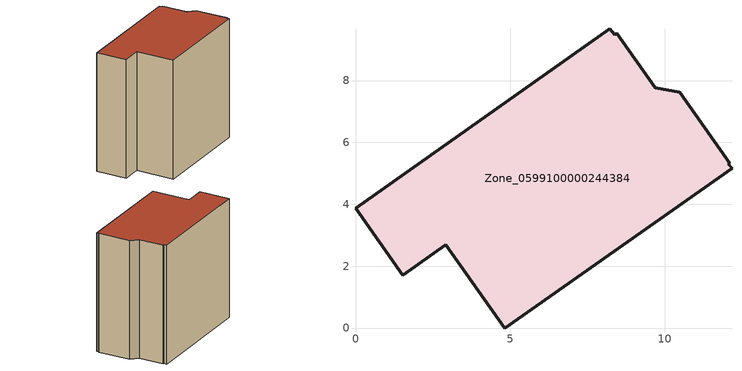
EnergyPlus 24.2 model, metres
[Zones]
Zone_0599100000244384
 floor ground (C_G): 9.69,7.77 10.47,7.62 12.09,5.33 12.05,5.29 12.17,5.16 4.83,0 2.92,2.69 1.53,1.71 0,3.88 8.22,9.67 8.39,9.48 8.45,9.52 z0.05
 wall outside (C_F): 8.22,9.67 0,3.88 1.53,1.71 2.92,2.69 4.83,0 12.17,5.16 12.05,5.29 12.09,5.33 10.47,7.62 9.69,7.77 8.45,9.52 8.39,9.48 8.22,9.67 z0.05:10.38
 roof outside (C_R): 8.39,9.48 8.22,9.67 0,3.88 1.53,1.71 2.92,2.69 4.83,0 12.17,5.16 12.05,5.29 12.09,5.33 10.47,7.62 9.69,7.77 8.45,9.52 z10.38
[BUILDING]
Pand.0599100000244384: North Axis=0; Terrain=City; Loads Convergence Tolerance Value=0.04; Temperature Convergence Tolerance Value=0.4; Solar Distribution=FullExterior; Maximum Number of Warmup Days=25; Minimum Number of Warmup Days=1
[Site:Location]
Rotterdam.The.Hague.AP_ZH_NLD Design_Conditions: Latitude=51.96; Longitude=4.45; Time Zone=1; Elevation=-4.5
[SITE:GROUNDTEMPERATURE:BUILDINGSURFACE]
18, 18, 18, 18, 18, 18, 18, 18, 18, 18, 18, 18
[MATERIAL] Thermal Absorptance=0.9; Solar Absorptance=0.7; Visible Absorptance=0.7
Name | Roughness | Thickness | Conductivity | Density | Specific Heat
G.TI.1946 | MediumSmooth | 0.15 | 1 | 540 | 1210
F.TI.1946 | Rough | 0.3 | 0.857143 | 1920 | 840
R.TI.1946 | MediumRough | 0.2 | 0.1 | 1500 | 1000
[CONSTRUCTION]
C_G: G.TI.1946
C_F: F.TI.1946
C_R: R.TI.1946
[ZONE]
Zone_0599100000244384: Type=1; Multiplier=1; Ceiling Height=Autocalculate; Volume=Autocalculate; Floor Area=autocalculate; Part of Total Floor Area=Yes
[ZONEINFILTRATION:DESIGNFLOWRATE]
Infil_Zone_0599100000244384: Zone or ZoneList or Space or SpaceList=Zone_0599100000244384; Schedule=AlwaysOn; Design Flow Rate Calculation Method=Flow/Area; Flow Rate per Floor Area=0.003; Constant Term Coefficient=1; Temperature Term Coefficient=0; Velocity Term Coefficient=0; Velocity Squared Term Coefficient=0
[HVACTEMPLATE:ZONE:IDEALLOADSAIRSYSTEM]
Zone_0599100000244384: Maximum Heating Supply Air Temperature=50; Minimum Cooling Supply Air Temperature=13; Maximum Heating Supply Air Humidity Ratio=0.0156; Minimum Cooling Supply Air Humidity Ratio=0.0077; Heating Limit=NoLimit; Cooling Limit=NoLimit; Dehumidification Control Type=ConstantSensibleHeatRatio; Cooling Sensible Heat Ratio=0.7; Dehumidification Setpoint=60; Humidification Control Type=None; Humidification Setpoint=30; Outdoor Air Method=None; Outdoor Air Flow Rate per Person=0.00944; Outdoor Air Flow Rate per Zone Floor Area=0; Outdoor Air Flow Rate per Zone=0; Demand Controlled Ventilation Type=None; Outdoor Air Economizer Type=NoEconomizer; Heat Recovery Type=None; Sensible Heat Recovery Effectiveness=0.7; Latent Heat Recovery Effectiveness=0.65
[ZONECONTROL:THERMOSTAT]
ThermostatControl_Zone_0599100000244384: Zone or ZoneList=Zone_0599100000244384; Control Type Schedule=DualSetpointControlType; Control 1=Thermostat_Zone_0599100000244384; Temperature Difference Between Cutout And Setpoint=0
[THERMOSTATSETPOINT:DUALSETPOINT]
Thermostat_Zone_0599100000244384: Heating Setpoint Temperature Schedule=HeatingSetpoint_Zone_0599100000244384; Cooling Setpoint Temperature Schedule=CoolingSetpoint_Zone_0599100000244384
[SCHEDULE:COMPACT]
HeatingSetpoint_Zone_0599100000244384: Through: 12/31, For: AllDays, Until: 24:00, 21
CoolingSetpoint_Zone_0599100000244384: Through: 12/31, For: AllDays, Until: 24:00, 24
DualSetpointControlType: Through: 12/31, For: AllDays, Until: 24:00, 4
AlwaysOn: Through: 12/31, For: AllDays, Until: 24:00, 1
